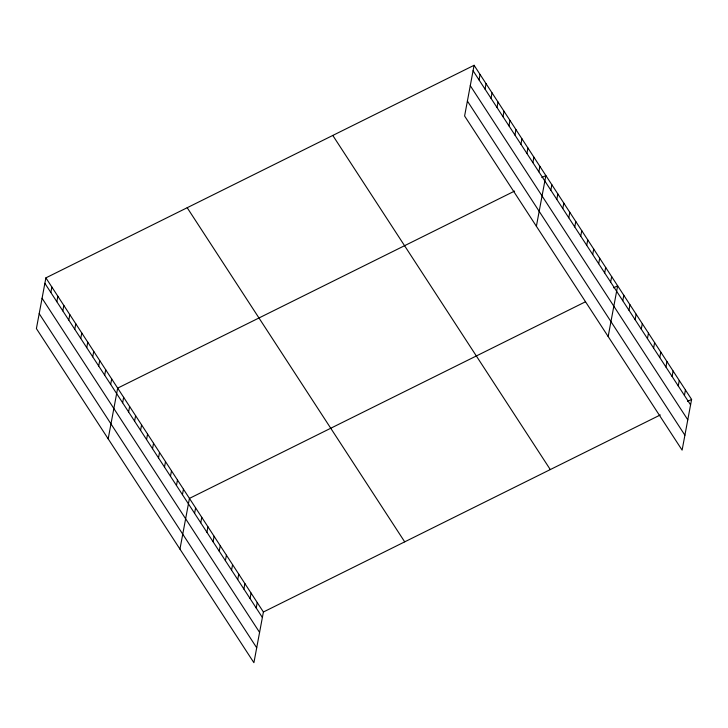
<?xml version="1.0" encoding="UTF-8"?>
<svg xmlns="http://www.w3.org/2000/svg" width="728" height="728" viewBox="0 0 728 728"><rect width="100%" height="100%" fill="white"/><g stroke="black" fill="none" stroke-linecap="round" stroke-linejoin="round"><path stroke-width="1.09" d="M45.891 277.869L36.4 328.583L253.908 662.707L263.399 612.002L45.891 277.869L474.092 65.293L691.6 399.417L682.109 450.132L464.601 115.998L474.092 65.293M50.851 292.51L51.87 287.06M56.83 301.701L57.849 296.241M62.817 310.892L63.837 305.432M68.796 320.074L69.815 314.623M74.775 329.265L75.794 323.814M80.753 338.456L81.782 332.996M86.741 347.647L87.76 342.187M92.72 356.829L93.739 351.378M98.699 366.02L99.727 360.569M104.686 375.211L105.706 369.751M110.665 384.393L111.684 378.942M108.181 438.838L117.663 388.133L514.578 191.082M122.632 402.775L123.651 397.324M128.61 411.966L129.63 406.506M134.589 421.148L135.608 415.697M140.568 430.339L141.596 424.888M146.556 439.53L147.575 434.07M152.534 448.721L153.553 443.261M158.513 457.903L159.541 452.452M164.501 467.094L165.52 461.643M170.479 476.285L171.499 470.825M176.458 485.476L177.477 480.016M182.437 494.658L183.465 489.207M179.953 549.103L189.444 498.398L585.348 301.847M194.585 513.313L195.605 507.862M200.746 522.786L201.765 517.326M206.907 532.25L207.935 526.799M213.077 541.714L214.096 536.263M219.237 551.187L220.256 545.727M225.398 560.651L226.417 555.2M231.559 570.124L232.578 564.664M237.719 579.588L238.748 574.128M243.889 589.052L244.908 583.601M250.05 598.525L251.069 593.065M256.211 607.989L257.23 602.529M479.051 79.934L480.08 74.474M485.039 89.116L486.058 83.665M491.018 98.307L492.037 92.856M496.996 107.498L498.025 102.047M502.984 116.689L504.004 111.229M508.963 125.871L509.982 120.42M514.942 135.062L515.961 129.611M520.93 144.253L521.949 138.793M526.908 153.444L527.927 147.984M532.887 162.626L533.906 157.175M538.866 171.817L539.894 166.366M536.381 226.262L545.873 175.548L541.832 177.559M550.832 190.199L551.851 184.739M556.811 199.381L557.83 193.93M562.799 208.572L563.818 203.121M568.777 217.763L569.797 212.303M574.756 226.954L575.775 221.494M580.735 236.136L581.763 230.685M586.722 245.327L587.742 239.876M592.701 254.518L593.72 249.058M598.68 263.709L599.708 258.249M604.668 272.891L605.687 267.44M610.646 282.082L611.666 276.631M608.162 336.527L617.644 285.813L613.613 287.824M622.786 300.737L623.814 295.286M628.956 310.201L629.975 304.75M635.116 319.674L636.135 314.214M641.277 329.138L642.296 323.687M647.438 338.602L648.466 333.151M653.608 348.075L654.627 342.615M659.768 357.539L660.787 352.088M665.929 367.012L666.948 361.552M672.09 376.476L673.109 371.016M678.25 385.94L679.279 380.489M684.42 395.413L685.439 389.953M263.399 612.002L660.314 414.951M687.56 401.428L691.6 399.417M473.073 70.743L690.581 404.877M470.279 85.677L687.787 419.81M467.403 101.065L684.902 435.198M332.787 135.435L550.295 469.569M187.196 207.717L404.704 541.85M44.872 283.319L262.371 617.453M42.078 298.252L259.577 632.386M39.194 313.641L256.702 647.774"/></g></svg>
